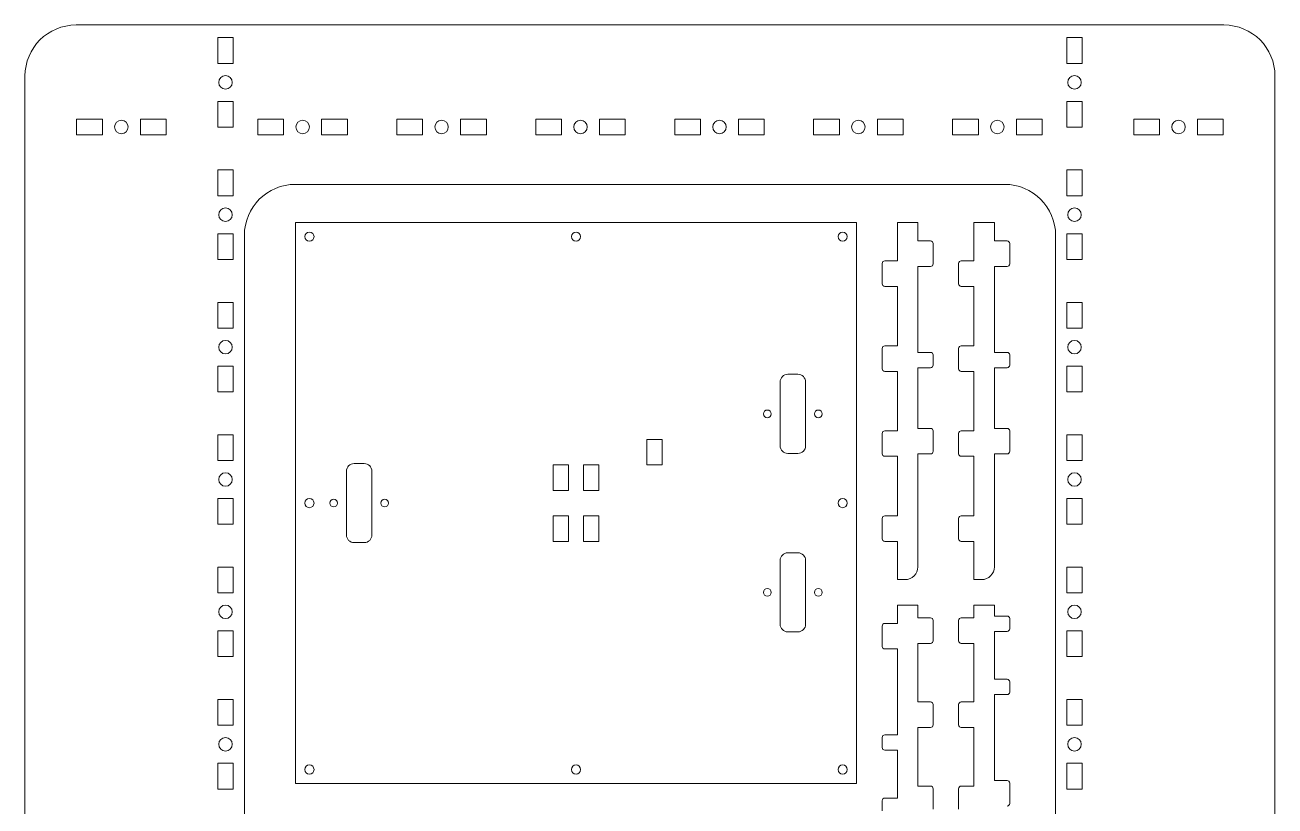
# Model space of a CAD drawing. Header units: millimetres. Extents: x 76 to 922, y 65 to 1125.
# Drawn here: x 432 to 922, y 818.6 to 1124.9 of the extents above; entities that cross this region are included whole.
import ezdxf

# ---------------------------------------------------------------- set-up
doc = ezdxf.new("R2010")
doc.units = ezdxf.units.MM

msp = doc.modelspace()

# ---------------------------------------------------------------- linework, layer by layer
at = {"color": 7, "linetype": 'Continuous', "lineweight": 15}
for p, q in [((902.02, 1124.88), (452.02, 1124.88)), ((507.57, 1109.83), (507.57, 1119.93)), ((507.57, 1119.93), (513.67, 1119.93)), ((513.67, 1119.93), (513.67, 1109.83)), ((840.37, 1119.93), (846.47, 1119.93)), ((840.37, 1109.83), (840.37, 1119.93)), ((846.47, 1119.93), (846.47, 1109.83)), ((513.67, 1109.83), (507.57, 1109.83)), ((846.47, 1109.83), (840.37, 1109.83)), ((432.02, 1104.88), (432.02, 632.38)), ((922.02, 632.38), (922.02, 1104.88)), ((507.57, 1084.83), (507.57, 1094.93)), ((507.57, 1094.93), (513.67, 1094.93)), ((513.67, 1094.93), (513.67, 1084.83)), ((840.37, 1084.83), (840.37, 1094.93)), ((840.37, 1094.93), (846.47, 1094.93)), ((846.47, 1094.93), (846.47, 1084.83)), ((462.37, 1087.93), (452.27, 1087.93)), ((452.27, 1087.93), (452.27, 1081.83)), ((462.37, 1081.83), (462.37, 1087.93)), ((477.27, 1087.93), (477.27, 1081.83)), ((487.37, 1087.93), (477.27, 1087.93)), ((487.37, 1081.83), (487.37, 1087.93)), ((533.41, 1087.93), (523.31, 1087.93)), ((523.31, 1087.93), (523.31, 1081.83)), ((533.41, 1081.83), (533.41, 1087.93)), ((548.31, 1087.93), (548.31, 1081.83)), ((558.41, 1087.93), (548.31, 1087.93)), ((558.41, 1081.83), (558.41, 1087.93)), ((587.87, 1087.93), (577.77, 1087.93)), ((577.77, 1087.93), (577.77, 1081.83)), ((587.87, 1081.83), (587.87, 1087.93)), ((602.77, 1087.93), (602.77, 1081.83)), ((612.87, 1087.93), (602.77, 1087.93)), ((612.87, 1081.83), (612.87, 1087.93)), ((642.34, 1087.93), (632.24, 1087.93)), ((632.24, 1087.93), (632.24, 1081.83)), ((642.34, 1081.83), (642.34, 1087.93)), ((657.24, 1087.93), (657.24, 1081.83)), ((667.34, 1087.93), (657.24, 1087.93)), ((667.34, 1081.83), (667.34, 1087.93)), ((696.81, 1087.93), (686.71, 1087.93)), ((686.71, 1087.93), (686.71, 1081.83)), ((696.81, 1081.83), (696.81, 1087.93)), ((711.71, 1087.93), (711.71, 1081.83)), ((721.81, 1087.93), (711.71, 1087.93)), ((721.81, 1081.83), (721.81, 1087.93)), ((751.27, 1087.93), (741.17, 1087.93)), ((741.17, 1087.93), (741.17, 1081.83)), ((751.27, 1081.83), (751.27, 1087.93)), ((766.17, 1087.93), (766.17, 1081.83)), ((776.27, 1087.93), (766.17, 1087.93)), ((776.27, 1081.83), (776.27, 1087.93)), ((805.74, 1087.93), (795.64, 1087.93)), ((795.64, 1087.93), (795.64, 1081.83)), ((805.74, 1081.83), (805.74, 1087.93)), ((820.64, 1087.93), (820.64, 1081.83)), ((830.74, 1087.93), (820.64, 1087.93)), ((830.74, 1081.83), (830.74, 1087.93)), ((876.77, 1087.93), (866.67, 1087.93)), ((866.67, 1087.93), (866.67, 1081.83)), ((876.77, 1081.83), (876.77, 1087.93)), ((891.67, 1087.93), (891.67, 1081.83)), ((901.77, 1087.93), (891.67, 1087.93)), ((901.77, 1081.83), (901.77, 1087.93)), ((513.67, 1084.83), (507.57, 1084.83)), ((846.47, 1084.83), (840.37, 1084.83)), ((452.27, 1081.83), (462.37, 1081.83)), ((477.27, 1081.83), (487.37, 1081.83)), ((523.31, 1081.83), (533.41, 1081.83)), ((548.31, 1081.83), (558.41, 1081.83)), ((577.77, 1081.83), (587.87, 1081.83)), ((602.77, 1081.83), (612.87, 1081.83)), ((632.24, 1081.83), (642.34, 1081.83)), ((657.24, 1081.83), (667.34, 1081.83)), ((686.71, 1081.83), (696.81, 1081.83)), ((711.71, 1081.83), (721.81, 1081.83)), ((741.17, 1081.83), (751.27, 1081.83)), ((766.17, 1081.83), (776.27, 1081.83)), ((795.64, 1081.83), (805.74, 1081.83)), ((820.64, 1081.83), (830.74, 1081.83)), ((866.67, 1081.83), (876.77, 1081.83)), ((891.67, 1081.83), (901.77, 1081.83)), ((507.57, 1068.02), (513.67, 1068.02)), ((507.57, 1057.92), (507.57, 1068.02)), ((513.67, 1068.02), (513.67, 1057.92)), ((840.37, 1068.02), (846.47, 1068.02)), ((840.37, 1057.92), (840.37, 1068.02)), ((846.47, 1068.02), (846.47, 1057.92)), ((816.02, 1062.38), (538.02, 1062.38)), ((513.67, 1057.92), (507.57, 1057.92)), ((846.47, 1057.92), (840.37, 1057.92)), ((538.02, 1047.38), (758.02, 1047.38)), ((538.02, 827.38), (538.02, 1047.38)), ((758.02, 1047.38), (758.02, 827.38)), ((774.02, 1047.38), (774.02, 1032.38)), ((782.02, 1047.38), (774.02, 1047.38)), ((782.02, 1040.18), (782.02, 1047.38)), ((804.02, 1047.38), (804.02, 1032.38)), ((812.02, 1047.38), (804.02, 1047.38)), ((812.02, 1040.18), (812.02, 1047.38)), ((507.57, 1032.92), (507.57, 1043.02)), ((507.57, 1043.02), (513.67, 1043.02)), ((513.67, 1043.02), (513.67, 1032.92)), ((518.02, 1042.38), (518.02, 760.88)), ((787.02, 1040.18), (782.02, 1040.18)), ((788.02, 1039.18), (788.02, 1031.18)), ((817.02, 1040.18), (812.02, 1040.18)), ((818.02, 1039.18), (818.02, 1031.18)), ((836.02, 760.88), (836.02, 1042.38)), ((840.37, 1032.92), (840.37, 1043.02)), ((840.37, 1043.02), (846.47, 1043.02)), ((846.47, 1043.02), (846.47, 1032.92)), ((513.67, 1032.92), (507.57, 1032.92)), ((768.02, 1023.38), (768.02, 1031.38)), ((769.02, 1032.38), (774.02, 1032.38)), ((787.02, 1030.18), (782.02, 1030.18)), ((782.02, 996.48), (782.02, 1030.18)), ((798.02, 1023.38), (798.02, 1031.38)), ((799.02, 1032.38), (804.02, 1032.38)), ((817.02, 1030.18), (812.02, 1030.18)), ((812.02, 996.48), (812.02, 1030.18)), ((846.47, 1032.92), (840.37, 1032.92)), ((769.02, 1022.38), (774.02, 1022.38)), ((774.02, 1022.38), (774.02, 999.05)), ((799.02, 1022.38), (804.02, 1022.38)), ((804.02, 1022.38), (804.02, 999.05)), ((507.57, 1016.1), (513.67, 1016.1)), ((507.57, 1006), (507.57, 1016.1)), ((513.67, 1016.1), (513.67, 1006)), ((840.37, 1016.1), (846.47, 1016.1)), ((840.37, 1006), (840.37, 1016.1)), ((846.47, 1016.1), (846.47, 1006)), ((513.67, 1006), (507.57, 1006)), ((846.47, 1006), (840.37, 1006)), ((768.02, 990.05), (768.02, 998.05)), ((769.02, 999.05), (774.02, 999.05)), ((787.02, 996.48), (782.02, 996.48)), ((788.02, 995.48), (788.02, 991.48)), ((798.02, 990.05), (798.02, 998.05)), ((799.02, 999.05), (804.02, 999.05)), ((817.02, 996.48), (812.02, 996.48)), ((818.02, 995.48), (818.02, 991.48)), ((507.57, 981), (507.57, 991.1)), ((507.57, 991.1), (513.67, 991.1)), ((513.67, 991.1), (513.67, 981)), ((787.02, 990.48), (782.02, 990.48)), ((782.02, 966.68), (782.02, 990.48)), ((817.02, 990.48), (812.02, 990.48)), ((812.02, 966.68), (812.02, 990.48)), ((840.37, 981), (840.37, 991.1)), ((840.37, 991.1), (846.47, 991.1)), ((846.47, 991.1), (846.47, 981)), ((731.02, 987.88), (735.02, 987.88)), ((769.02, 989.05), (774.02, 989.05)), ((774.02, 989.05), (774.02, 965.72)), ((799.02, 989.05), (804.02, 989.05)), ((804.02, 989.05), (804.02, 965.72)), ((513.67, 981), (507.57, 981)), ((728.02, 959.88), (728.02, 984.88)), ((738.02, 984.88), (738.02, 959.88)), ((846.47, 981), (840.37, 981)), ((769.02, 965.72), (774.02, 965.72)), ((787.02, 966.68), (782.02, 966.68)), ((788.02, 965.68), (788.02, 957.68)), ((799.02, 965.72), (804.02, 965.72)), ((817.02, 966.68), (812.02, 966.68)), ((818.02, 965.68), (818.02, 957.68)), ((507.57, 964.18), (513.67, 964.18)), ((507.57, 954.08), (507.57, 964.18)), ((513.67, 964.18), (513.67, 954.08)), ((681.77, 962.38), (675.77, 962.38)), ((675.77, 962.38), (675.77, 952.38)), ((681.77, 952.38), (681.77, 962.38)), ((768.02, 956.72), (768.02, 964.72)), ((798.02, 956.72), (798.02, 964.72)), ((840.37, 964.18), (846.47, 964.18)), ((840.37, 954.08), (840.37, 964.18)), ((846.47, 964.18), (846.47, 954.08)), ((735.02, 956.88), (731.02, 956.88)), ((769.02, 955.72), (774.02, 955.72)), ((774.02, 955.72), (774.02, 932.38)), ((787.02, 956.68), (782.02, 956.68)), ((782.02, 912.38), (782.02, 956.68)), ((799.02, 955.72), (804.02, 955.72)), ((804.02, 955.72), (804.02, 932.38)), ((817.02, 956.68), (812.02, 956.68)), ((812.02, 912.38), (812.02, 956.68)), ((513.67, 954.08), (507.57, 954.08)), ((561.02, 952.88), (565.02, 952.88)), ((645.02, 952.38), (639.02, 952.38)), ((639.02, 952.38), (639.02, 942.38)), ((645.02, 942.38), (645.02, 952.38)), ((651.02, 952.38), (657.02, 952.38)), ((651.02, 942.38), (651.02, 952.38)), ((657.02, 952.38), (657.02, 942.38)), ((675.77, 952.38), (681.77, 952.38)), ((846.47, 954.08), (840.37, 954.08)), ((558.02, 924.88), (558.02, 949.88)), ((568.02, 949.88), (568.02, 924.88)), ((639.02, 942.38), (645.02, 942.38)), ((657.02, 942.38), (651.02, 942.38)), ((507.57, 929.08), (507.57, 939.18)), ((507.57, 939.18), (513.67, 939.18)), ((513.67, 939.18), (513.67, 929.08)), ((840.37, 929.08), (840.37, 939.18)), ((840.37, 939.18), (846.47, 939.18)), ((846.47, 939.18), (846.47, 929.08)), ((645.02, 932.38), (639.02, 932.38)), ((639.02, 932.38), (639.02, 922.38)), ((645.02, 922.38), (645.02, 932.38)), ((651.02, 932.38), (657.02, 932.38)), ((651.02, 922.38), (651.02, 932.38)), ((657.02, 932.38), (657.02, 922.38)), ((768.02, 923.38), (768.02, 931.38)), ((769.02, 932.38), (774.02, 932.38)), ((798.02, 923.38), (798.02, 931.38)), ((799.02, 932.38), (804.02, 932.38)), ((513.67, 929.08), (507.57, 929.08)), ((846.47, 929.08), (840.37, 929.08)), ((565.02, 921.88), (561.02, 921.88)), ((639.02, 922.38), (645.02, 922.38)), ((657.02, 922.38), (651.02, 922.38)), ((769.02, 922.38), (774.02, 922.38)), ((774.02, 922.38), (774.02, 907.38)), ((799.02, 922.38), (804.02, 922.38)), ((804.02, 922.38), (804.02, 907.38)), ((731.02, 917.88), (735.02, 917.88)), ((507.57, 912.27), (513.67, 912.27)), ((507.57, 902.17), (507.57, 912.27)), ((513.67, 912.27), (513.67, 902.17)), ((728.02, 889.88), (728.02, 914.88)), ((738.02, 914.88), (738.02, 889.88)), ((840.37, 912.27), (846.47, 912.27)), ((840.37, 902.17), (840.37, 912.27)), ((846.47, 912.27), (846.47, 902.17)), ((774.02, 907.38), (777.02, 907.38)), ((804.02, 907.38), (807.02, 907.38)), ((513.67, 902.17), (507.57, 902.17)), ((846.47, 902.17), (840.37, 902.17)), ((774.02, 897.38), (774.02, 890.18)), ((782.02, 897.38), (774.02, 897.38)), ((782.02, 892.38), (782.02, 897.38)), ((804.02, 897.38), (804.02, 892.38)), ((812.02, 897.38), (804.02, 897.38)), ((812.02, 893.08), (812.02, 897.38)), ((787.02, 892.38), (782.02, 892.38)), ((799.02, 892.38), (804.02, 892.38)), ((817.02, 893.08), (812.02, 893.08)), ((818.02, 892.08), (818.02, 888.08)), ((507.57, 877.17), (507.57, 887.27)), ((507.57, 887.27), (513.67, 887.27)), ((513.67, 887.27), (513.67, 877.17)), ((768.02, 881.18), (768.02, 889.18)), ((769.02, 890.18), (774.02, 890.18)), ((788.02, 891.38), (788.02, 883.38)), ((798.02, 883.38), (798.02, 891.38)), ((817.02, 887.08), (812.02, 887.08)), ((812.02, 868.28), (812.02, 887.08)), ((840.37, 877.17), (840.37, 887.27)), ((840.37, 887.27), (846.47, 887.27)), ((846.47, 887.27), (846.47, 877.17)), ((735.02, 886.88), (731.02, 886.88)), ((787.02, 882.38), (782.02, 882.38)), ((782.02, 859.38), (782.02, 882.38)), ((799.02, 882.38), (804.02, 882.38)), ((804.02, 882.38), (804.02, 859.38)), ((513.67, 877.17), (507.57, 877.17)), ((769.02, 880.18), (774.02, 880.18)), ((774.02, 880.18), (774.02, 846.48)), ((846.47, 877.17), (840.37, 877.17)), ((817.02, 868.28), (812.02, 868.28)), ((818.02, 867.28), (818.02, 863.28)), ((507.57, 860.35), (513.67, 860.35)), ((507.57, 850.25), (507.57, 860.35)), ((513.67, 860.35), (513.67, 850.25)), ((787.02, 859.38), (782.02, 859.38)), ((788.02, 858.38), (788.02, 850.38)), ((798.02, 850.38), (798.02, 858.38)), ((799.02, 859.38), (804.02, 859.38)), ((817.02, 862.28), (812.02, 862.28)), ((812.02, 828.58), (812.02, 862.28)), ((840.37, 860.35), (846.47, 860.35)), ((840.37, 850.25), (840.37, 860.35)), ((846.47, 860.35), (846.47, 850.25)), ((513.67, 850.25), (507.57, 850.25)), ((787.02, 849.38), (782.02, 849.38)), ((782.02, 826.38), (782.02, 849.38)), ((799.02, 849.38), (804.02, 849.38)), ((804.02, 849.38), (804.02, 826.38)), ((846.47, 850.25), (840.37, 850.25)), ((768.02, 841.48), (768.02, 845.48)), ((769.02, 846.48), (774.02, 846.48)), ((769.02, 840.48), (774.02, 840.48)), ((774.02, 840.48), (774.02, 821.68)), ((507.57, 825.25), (507.57, 835.35)), ((507.57, 835.35), (513.67, 835.35)), ((513.67, 835.35), (513.67, 825.25)), ((840.37, 825.25), (840.37, 835.35)), ((840.37, 835.35), (846.47, 835.35)), ((846.47, 835.35), (846.47, 825.25)), ((817.02, 828.58), (812.02, 828.58)), ((513.67, 825.25), (507.57, 825.25)), ((758.02, 827.38), (538.02, 827.38)), ((787.02, 826.38), (782.02, 826.38)), ((788.02, 825.38), (788.02, 817.38)), ((798.02, 817.38), (798.02, 825.38)), ((799.02, 826.38), (804.02, 826.38)), ((818.02, 827.58), (818.02, 819.58)), ((846.47, 825.25), (840.37, 825.25)), ((768.02, 816.68), (768.02, 820.68)), ((769.02, 821.68), (774.02, 821.68))]:
    msp.add_line(p, q, dxfattribs=at)
for centre, radius in [((510.62, 1102.38), 2.65), ((843.42, 1102.38), 2.65), ((469.82, 1084.88), 2.65), ((540.86, 1084.88), 2.65), ((595.32, 1084.88), 2.65), ((649.79, 1084.88), 2.65), ((704.26, 1084.88), 2.65), ((758.72, 1084.88), 2.65), ((813.19, 1084.88), 2.65), ((884.22, 1084.88), 2.65), ((510.62, 1050.47), 2.65), ((843.42, 1050.47), 2.65), ((543.52, 1041.88), 1.8), ((648.02, 1041.88), 1.8), ((752.52, 1041.88), 1.8), ((510.62, 998.55), 2.65), ((843.42, 998.55), 2.65), ((723.02, 972.38), 1.5), ((743.02, 972.38), 1.5), ((510.62, 946.63), 2.65), ((843.42, 946.63), 2.65), ((543.52, 937.38), 1.8), ((553.02, 937.38), 1.5), ((573.02, 937.38), 1.5), ((752.52, 937.38), 1.8), ((723.02, 902.38), 1.5), ((743.02, 902.38), 1.5), ((510.62, 894.72), 2.65), ((843.42, 894.72), 2.65), ((510.62, 842.8), 2.65), ((843.42, 842.8), 2.65), ((543.52, 832.88), 1.8), ((648.02, 832.88), 1.8), ((752.52, 832.88), 1.8)]:
    msp.add_circle(centre, radius, dxfattribs=at)
for centre, radius, start, end in [((452.02, 1104.88), 20, 90, 180), ((902.02, 1104.88), 20, 0, 90), ((538.02, 1042.38), 20, 90, 180), ((816.02, 1042.38), 20, 0, 90), ((787.02, 1039.18), 1, 0, 90), ((817.02, 1039.18), 1, 0, 90), ((769.02, 1031.38), 1, 90, 180), ((787.02, 1031.18), 1, 270, 0), ((799.02, 1031.38), 1, 90, 180), ((817.02, 1031.18), 1, 270, 0), ((769.02, 1023.38), 1, 180, 270), ((799.02, 1023.38), 1, 180, 270), ((769.02, 998.05), 1, 90, 180), ((787.02, 995.48), 1, 0, 90), ((799.02, 998.05), 1, 90, 180), ((817.02, 995.48), 1, 0, 90), ((769.02, 990.05), 1, 180, 270), ((787.02, 991.48), 1, 270, 0), ((799.02, 990.05), 1, 180, 270), ((817.02, 991.48), 1, 270, 0), ((731.02, 984.88), 3, 90, 180), ((735.02, 984.88), 3, 0, 90), ((769.02, 964.72), 1, 90, 180), ((787.02, 965.68), 1, 0, 90), ((799.02, 964.72), 1, 90, 180), ((817.02, 965.68), 1, 0, 90), ((731.02, 959.88), 3, 180, 270), ((735.02, 959.88), 3, 270, 0), ((769.02, 956.72), 1, 180, 270), ((787.02, 957.68), 1, 270, 0), ((799.02, 956.72), 1, 180, 270), ((817.02, 957.68), 1, 270, 0), ((561.02, 949.88), 3, 90, 180), ((565.02, 949.88), 3, 0, 90), ((769.02, 931.38), 1, 90, 180), ((799.02, 931.38), 1, 90, 180), ((561.02, 924.88), 3, 180, 270), ((565.02, 924.88), 3, 270, 0), ((769.02, 923.38), 1, 180, 270), ((799.02, 923.38), 1, 180, 270), ((731.02, 914.88), 3, 90, 180), ((735.02, 914.88), 3, 0, 90), ((777.02, 912.38), 5, 270, 0), ((807.02, 912.38), 5, 270, 0), ((787.02, 891.38), 1, 0, 90), ((799.02, 891.38), 1, 90, 180), ((817.02, 892.08), 1, 0, 90), ((731.02, 889.88), 3, 180, 270), ((735.02, 889.88), 3, 270, 360), ((769.02, 889.18), 1, 90, 180), ((817.02, 888.08), 1, 270, 0), ((787.02, 883.38), 1, 270, 0), ((799.02, 883.38), 1, 180, 270), ((769.02, 881.18), 1, 180, 270), ((817.02, 867.28), 1, 0, 90), ((817.02, 863.28), 1, 270, 0), ((787.02, 858.38), 1, 0, 90), ((799.02, 858.38), 1, 90, 180), ((787.02, 850.38), 1, 270, 0), ((799.02, 850.38), 1, 180, 270), ((769.02, 845.48), 1, 90, 180), ((769.02, 841.48), 1, 180, 270), ((817.02, 827.58), 1, 0, 90), ((787.02, 825.38), 1, 0, 90), ((799.02, 825.38), 1, 90, 180), ((769.02, 820.68), 1, 90, 180), ((817.02, 819.58), 1, 270, 0)]:
    msp.add_arc(centre, radius, start, end, dxfattribs=at)

doc.saveas('drawing.dxf')
